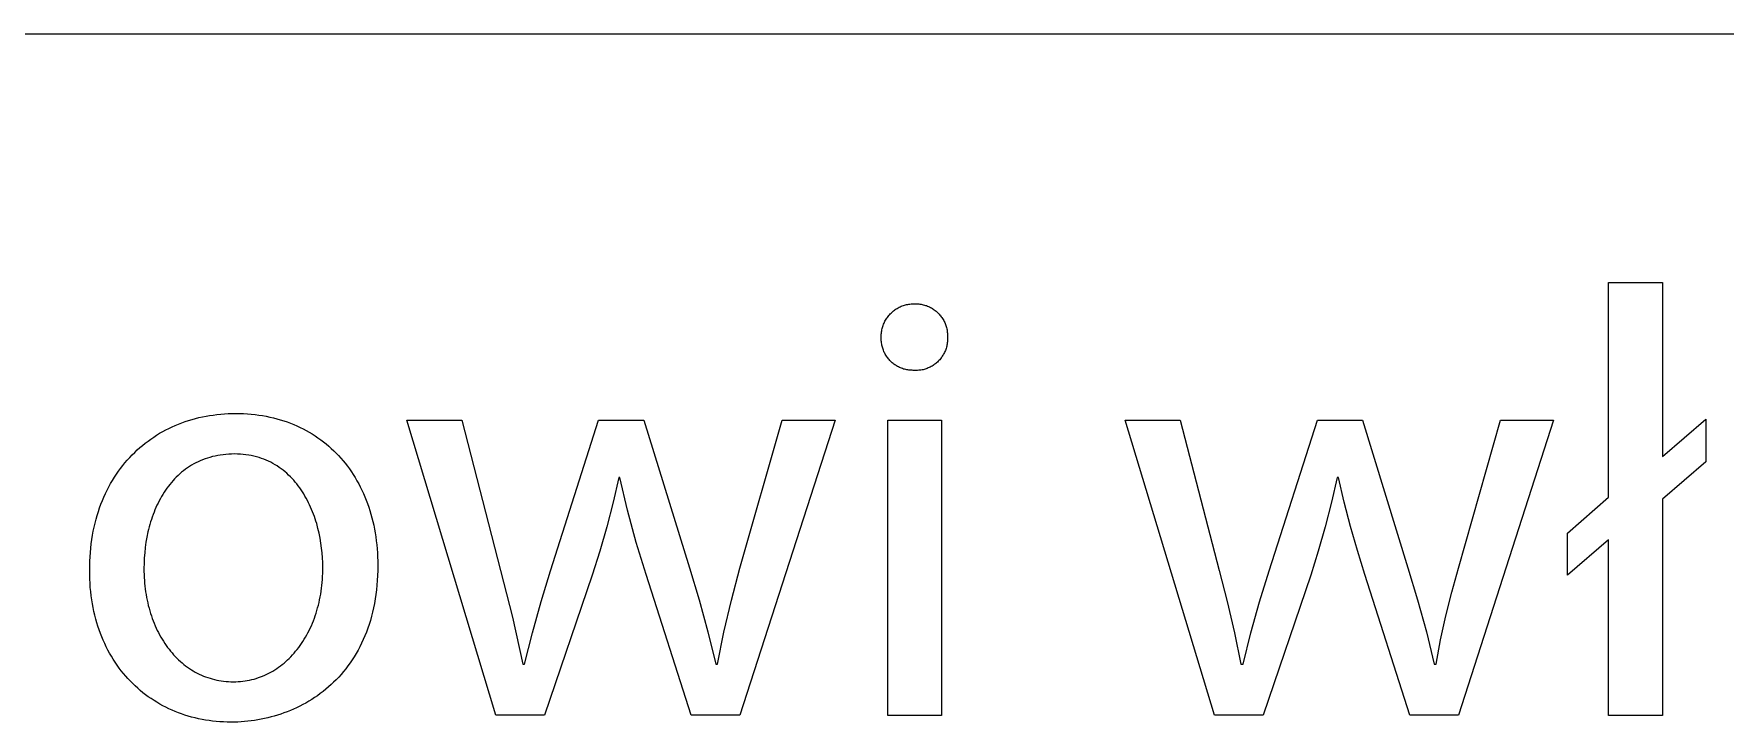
# Model space of a CAD drawing. Header units: millimetres. Extents: x -2163 to 4354, y -841 to 3711.
# Drawn here: x 3161.8 to 3342.9, y -732.8 to -659.2 of the extents above; entities that cross this region are included whole.
import ezdxf

# ---------------------------------------------------------------- set-up
doc = ezdxf.new("R2010")
doc.units = ezdxf.units.MM
doc.header["$MEASUREMENT"] = 0
doc.layers.add('Domyślny', color=7, linetype='Continuous', true_color=0x000000)

msp = doc.modelspace()

# ---------------------------------------------------------------- linework, layer by layer
at = {"layer": 'Domyślny', "color": 18, "lineweight": 15, "true_color": 0x000000}
for p, q in [((1891.21, -659.19), (4347.68, -659.19)), ((3330.44, -708.76), (3330.44, -685.78)), ((3330.44, -685.78), (3336.21, -685.78)), ((3336.21, -685.78), (3336.21, -704.4)), ((3254.69, -688.34), (3254.8, -688.3)), ((3254.8, -688.3), (3254.91, -688.26)), ((3254.91, -688.26), (3255.03, -688.22)), ((3255.03, -688.22), (3255.15, -688.19)), ((3255.15, -688.19), (3255.26, -688.16)), ((3255.26, -688.16), (3255.38, -688.14)), ((3255.38, -688.14), (3255.5, -688.12)), ((3255.5, -688.12), (3255.62, -688.1)), ((3255.62, -688.1), (3255.74, -688.09)), ((3255.74, -688.09), (3255.86, -688.08)), ((3255.86, -688.08), (3255.98, -688.08)), ((3255.98, -688.08), (3256.1, -688.08)), ((3256.1, -688.08), (3256.22, -688.08)), ((3256.22, -688.08), (3256.34, -688.08)), ((3256.34, -688.08), (3256.46, -688.08)), ((3256.46, -688.08), (3256.58, -688.09)), ((3256.58, -688.09), (3256.69, -688.11)), ((3256.69, -688.11), (3256.81, -688.12)), ((3256.81, -688.12), (3256.93, -688.15)), ((3256.93, -688.15), (3257.04, -688.17)), ((3257.04, -688.17), (3257.16, -688.2)), ((3257.16, -688.2), (3257.27, -688.24)), ((3257.27, -688.24), (3257.38, -688.27)), ((3257.38, -688.27), (3257.49, -688.32)), ((3252.84, -690.15), (3252.89, -690.04)), ((3252.89, -690.04), (3252.94, -689.94)), ((3252.94, -689.94), (3253, -689.83)), ((3253, -689.83), (3253.06, -689.73)), ((3253.06, -689.73), (3253.13, -689.62)), ((3253.13, -689.62), (3253.2, -689.53)), ((3253.2, -689.53), (3253.27, -689.43)), ((3253.27, -689.43), (3253.34, -689.33)), ((3253.34, -689.33), (3253.42, -689.24)), ((3253.42, -689.24), (3253.5, -689.15)), ((3253.5, -689.15), (3253.59, -689.07)), ((3253.59, -689.07), (3253.68, -688.99)), ((3253.68, -688.99), (3253.77, -688.91)), ((3253.77, -688.91), (3253.86, -688.83)), ((3253.86, -688.83), (3253.96, -688.76)), ((3253.96, -688.76), (3254.05, -688.69)), ((3254.05, -688.69), (3254.15, -688.62)), ((3254.15, -688.62), (3254.26, -688.56)), ((3254.26, -688.56), (3254.36, -688.5)), ((3254.36, -688.5), (3254.47, -688.44)), ((3254.47, -688.44), (3254.58, -688.39)), ((3254.58, -688.39), (3254.69, -688.34)), ((3257.49, -688.32), (3257.6, -688.36)), ((3257.6, -688.36), (3257.71, -688.41)), ((3257.71, -688.41), (3257.82, -688.46)), ((3257.82, -688.46), (3257.92, -688.52)), ((3257.92, -688.52), (3258.02, -688.58)), ((3258.02, -688.58), (3258.12, -688.65)), ((3258.12, -688.65), (3258.22, -688.71)), ((3258.22, -688.71), (3258.31, -688.78)), ((3258.31, -688.78), (3258.41, -688.86)), ((3258.41, -688.86), (3258.5, -688.93)), ((3258.5, -688.93), (3258.58, -689.01)), ((3258.58, -689.01), (3258.67, -689.1)), ((3258.67, -689.1), (3258.75, -689.18)), ((3258.75, -689.18), (3258.83, -689.27)), ((3258.83, -689.27), (3258.9, -689.36)), ((3258.9, -689.36), (3258.97, -689.46)), ((3258.97, -689.46), (3259.04, -689.55)), ((3259.04, -689.55), (3259.11, -689.65)), ((3259.11, -689.65), (3259.17, -689.75)), ((3259.17, -689.75), (3259.23, -689.86)), ((3259.23, -689.86), (3259.28, -689.96)), ((3259.28, -689.96), (3259.34, -690.07)), ((3259.34, -690.07), (3259.38, -690.18)), ((3252.54, -691.44), (3252.55, -691.32)), ((3252.54, -691.56), (3252.54, -691.44)), ((3252.54, -691.68), (3252.54, -691.56)), ((3252.54, -691.8), (3252.54, -691.68)), ((3252.54, -691.91), (3252.54, -691.8)), ((3252.55, -692.03), (3252.54, -691.91)), ((3252.55, -691.32), (3252.56, -691.2)), ((3252.56, -691.2), (3252.57, -691.08)), ((3252.57, -691.08), (3252.59, -690.96)), ((3252.59, -690.96), (3252.62, -690.84)), ((3252.62, -690.84), (3252.64, -690.72)), ((3252.64, -690.72), (3252.67, -690.61)), ((3252.67, -690.61), (3252.71, -690.49)), ((3252.71, -690.49), (3252.75, -690.38)), ((3252.75, -690.38), (3252.79, -690.26)), ((3252.79, -690.26), (3252.84, -690.15)), ((3259.38, -690.18), (3259.43, -690.29)), ((3259.43, -690.29), (3259.47, -690.4)), ((3259.47, -690.4), (3259.5, -690.51)), ((3259.5, -690.51), (3259.53, -690.62)), ((3259.53, -690.62), (3259.56, -690.74)), ((3259.56, -690.74), (3259.59, -690.86)), ((3259.59, -690.86), (3259.61, -690.97)), ((3259.61, -690.97), (3259.62, -691.09)), ((3259.62, -691.09), (3259.63, -691.21)), ((3259.63, -691.21), (3259.64, -691.33)), ((3259.64, -691.33), (3259.64, -691.44)), ((3259.64, -691.44), (3259.64, -691.56)), ((3259.64, -691.56), (3259.64, -691.68)), ((3259.64, -691.68), (3259.64, -691.8)), ((3259.64, -691.8), (3259.64, -691.91)), ((3259.64, -691.91), (3259.64, -692.03)), ((3252.56, -692.15), (3252.55, -692.03)), ((3252.57, -692.26), (3252.56, -692.15)), ((3252.59, -692.38), (3252.57, -692.26)), ((3252.61, -692.49), (3252.59, -692.38)), ((3252.64, -692.61), (3252.61, -692.49)), ((3252.67, -692.72), (3252.64, -692.61)), ((3252.7, -692.83), (3252.67, -692.72)), ((3252.74, -692.94), (3252.7, -692.83)), ((3252.78, -693.05), (3252.74, -692.94)), ((3252.82, -693.16), (3252.78, -693.05)), ((3252.87, -693.27), (3252.82, -693.16)), ((3252.92, -693.37), (3252.87, -693.27)), ((3252.98, -693.47), (3252.92, -693.37)), ((3253.04, -693.57), (3252.98, -693.47)), ((3253.1, -693.67), (3253.04, -693.57)), ((3253.17, -693.77), (3253.1, -693.67)), ((3259.08, -693.68), (3259.02, -693.78)), ((3259.15, -693.58), (3259.08, -693.68)), ((3259.21, -693.48), (3259.15, -693.58)), ((3259.26, -693.38), (3259.21, -693.48)), ((3259.31, -693.27), (3259.26, -693.38)), ((3259.36, -693.17), (3259.31, -693.27)), ((3259.41, -693.06), (3259.36, -693.17)), ((3259.45, -692.95), (3259.41, -693.06)), ((3259.49, -692.84), (3259.45, -692.95)), ((3259.52, -692.72), (3259.49, -692.84)), ((3259.55, -692.61), (3259.52, -692.72)), ((3259.57, -692.5), (3259.55, -692.61)), ((3259.59, -692.38), (3259.57, -692.5)), ((3259.61, -692.26), (3259.59, -692.38)), ((3259.63, -692.15), (3259.61, -692.26)), ((3259.64, -692.03), (3259.63, -692.15)), ((3253.24, -693.86), (3253.17, -693.77)), ((3253.31, -693.96), (3253.24, -693.86)), ((3253.38, -694.04), (3253.31, -693.96)), ((3253.46, -694.13), (3253.38, -694.04)), ((3253.54, -694.21), (3253.46, -694.13)), ((3253.63, -694.3), (3253.54, -694.21)), ((3253.72, -694.37), (3253.63, -694.3)), ((3253.81, -694.45), (3253.72, -694.37)), ((3253.9, -694.52), (3253.81, -694.45)), ((3253.99, -694.59), (3253.9, -694.52)), ((3254.09, -694.65), (3253.99, -694.59)), ((3254.19, -694.71), (3254.09, -694.65)), ((3254.29, -694.77), (3254.19, -694.71)), ((3254.39, -694.83), (3254.29, -694.77)), ((3254.5, -694.88), (3254.39, -694.83)), ((3254.61, -694.93), (3254.5, -694.88)), ((3254.71, -694.97), (3254.61, -694.93)), ((3254.82, -695.01), (3254.71, -694.97)), ((3254.94, -695.05), (3254.82, -695.01)), ((3255.05, -695.08), (3254.94, -695.05)), ((3255.16, -695.11), (3255.05, -695.08)), ((3255.27, -695.13), (3255.16, -695.11)), ((3255.39, -695.15), (3255.27, -695.13)), ((3255.51, -695.17), (3255.39, -695.15)), ((3255.62, -695.18), (3255.51, -695.17)), ((3255.74, -695.19), (3255.62, -695.18)), ((3255.86, -695.19), (3255.74, -695.19)), ((3255.97, -695.2), (3255.86, -695.19)), ((3256.09, -695.2), (3255.97, -695.2)), ((3256.21, -695.21), (3256.09, -695.2)), ((3256.32, -695.21), (3256.21, -695.21)), ((3256.44, -695.2), (3256.32, -695.21)), ((3256.56, -695.19), (3256.44, -695.2)), ((3256.67, -695.18), (3256.56, -695.19)), ((3256.79, -695.16), (3256.67, -695.18)), ((3256.91, -695.14), (3256.79, -695.16)), ((3257.02, -695.12), (3256.91, -695.14)), ((3257.13, -695.09), (3257.02, -695.12)), ((3257.25, -695.06), (3257.13, -695.09)), ((3257.36, -695.02), (3257.25, -695.06)), ((3257.47, -694.98), (3257.36, -695.02)), ((3257.58, -694.94), (3257.47, -694.98)), ((3257.68, -694.89), (3257.58, -694.94)), ((3257.79, -694.84), (3257.68, -694.89)), ((3257.89, -694.78), (3257.79, -694.84)), ((3257.99, -694.73), (3257.89, -694.78)), ((3258.09, -694.66), (3257.99, -694.73)), ((3258.19, -694.6), (3258.09, -694.66)), ((3258.29, -694.53), (3258.19, -694.6)), ((3258.38, -694.46), (3258.29, -694.53)), ((3258.47, -694.38), (3258.38, -694.46)), ((3258.56, -694.3), (3258.47, -694.38)), ((3258.64, -694.22), (3258.56, -694.3)), ((3258.72, -694.14), (3258.64, -694.22)), ((3258.8, -694.05), (3258.72, -694.14)), ((3258.88, -693.96), (3258.8, -694.05)), ((3258.95, -693.87), (3258.88, -693.96)), ((3259.02, -693.78), (3258.95, -693.87)), ((3176.94, -701.08), (3177.29, -700.94)), ((3177.29, -700.94), (3177.64, -700.8)), ((3177.64, -700.8), (3178, -700.68)), ((3178, -700.68), (3178.36, -700.56)), ((3178.36, -700.56), (3178.73, -700.45)), ((3178.73, -700.45), (3179.1, -700.35)), ((3179.1, -700.35), (3179.47, -700.25)), ((3179.47, -700.25), (3179.85, -700.17)), ((3179.85, -700.17), (3180.23, -700.09)), ((3180.23, -700.09), (3180.62, -700.02)), ((3180.62, -700.02), (3181.01, -699.97)), ((3181.01, -699.97), (3181.4, -699.92)), ((3181.4, -699.92), (3181.8, -699.88)), ((3181.8, -699.88), (3182.2, -699.85)), ((3182.2, -699.85), (3182.6, -699.82)), ((3182.6, -699.82), (3183, -699.81)), ((3183, -699.81), (3183.41, -699.8)), ((3183.41, -699.8), (3183.83, -699.81)), ((3183.83, -699.81), (3184.25, -699.82)), ((3184.25, -699.82), (3184.67, -699.85)), ((3184.67, -699.85), (3185.08, -699.88)), ((3185.08, -699.88), (3185.48, -699.92)), ((3185.48, -699.92), (3185.88, -699.98)), ((3185.88, -699.98), (3186.28, -700.04)), ((3186.28, -700.04), (3186.67, -700.11)), ((3186.67, -700.11), (3187.06, -700.19)), ((3187.06, -700.19), (3187.44, -700.27)), ((3187.44, -700.27), (3187.81, -700.37)), ((3187.81, -700.37), (3188.18, -700.48)), ((3188.18, -700.48), (3188.55, -700.59)), ((3188.55, -700.59), (3188.91, -700.71)), ((3188.91, -700.71), (3189.27, -700.85)), ((3189.27, -700.85), (3189.62, -700.99)), ((3189.62, -700.99), (3189.96, -701.13)), ((3211.26, -732.1), (3201.74, -700.53)), ((3201.74, -700.53), (3207.62, -700.53)), ((3207.62, -700.53), (3211.78, -716.59)), ((3217.14, -716.63), (3222.28, -700.53)), ((3222.28, -700.53), (3227.1, -700.53)), ((3227.1, -700.53), (3232.01, -716.33)), ((3237.41, -716.37), (3241.92, -700.53)), ((3247.61, -700.53), (3237.41, -732.1)), ((3241.92, -700.53), (3247.61, -700.53)), ((3253.24, -700.53), (3258.99, -700.53)), ((3253.24, -732.11), (3253.24, -700.53)), ((3258.99, -700.53), (3258.99, -732.11)), ((3288.23, -732.1), (3278.68, -700.53)), ((3278.68, -700.53), (3284.56, -700.53)), ((3284.56, -700.53), (3288.73, -716.59)), ((3294.07, -716.63), (3299.25, -700.53)), ((3299.25, -700.53), (3304.07, -700.53)), ((3304.07, -700.53), (3308.95, -716.33)), ((3314.38, -716.37), (3318.87, -700.53)), ((3324.55, -700.53), (3314.38, -732.1)), ((3318.87, -700.53), (3324.55, -700.53)), ((3336.21, -704.4), (3340.84, -700.4)), ((3340.84, -700.4), (3340.84, -704.98)), ((3173.72, -702.98), (3174.02, -702.76)), ((3174.02, -702.76), (3174.32, -702.54)), ((3174.32, -702.54), (3174.63, -702.33)), ((3174.63, -702.33), (3174.94, -702.12)), ((3174.94, -702.12), (3175.26, -701.93)), ((3175.26, -701.93), (3175.59, -701.74)), ((3175.59, -701.74), (3175.92, -701.57)), ((3175.92, -701.57), (3176.25, -701.4)), ((3176.25, -701.4), (3176.59, -701.24)), ((3176.59, -701.24), (3176.94, -701.08)), ((3189.96, -701.13), (3190.3, -701.29)), ((3190.3, -701.29), (3190.63, -701.46)), ((3190.63, -701.46), (3190.96, -701.63)), ((3190.96, -701.63), (3191.28, -701.81)), ((3191.28, -701.81), (3191.6, -702)), ((3191.6, -702), (3191.91, -702.2)), ((3191.91, -702.2), (3192.21, -702.4)), ((3192.21, -702.4), (3192.51, -702.61)), ((3192.51, -702.61), (3192.8, -702.83)), ((3171.8, -704.79), (3172.06, -704.5)), ((3172.06, -704.5), (3172.32, -704.23)), ((3172.32, -704.23), (3172.59, -703.97)), ((3172.59, -703.97), (3172.86, -703.71)), ((3172.86, -703.71), (3173.14, -703.46)), ((3173.14, -703.46), (3173.43, -703.22)), ((3173.43, -703.22), (3173.72, -702.98)), ((3180.39, -704.58), (3180.13, -704.67)), ((3180.65, -704.5), (3180.39, -704.58)), ((3180.92, -704.42), (3180.65, -704.5)), ((3181.2, -704.36), (3180.92, -704.42)), ((3181.48, -704.3), (3181.2, -704.36)), ((3181.76, -704.26), (3181.48, -704.3)), ((3182.06, -704.22), (3181.76, -704.26)), ((3182.35, -704.19), (3182.06, -704.22)), ((3182.66, -704.16), (3182.35, -704.19)), ((3182.97, -704.15), (3182.66, -704.16)), ((3183.28, -704.14), (3182.97, -704.15)), ((3183.6, -704.15), (3183.28, -704.14)), ((3183.91, -704.16), (3183.6, -704.15)), ((3184.21, -704.19), (3183.91, -704.16)), ((3184.51, -704.22), (3184.21, -704.19)), ((3184.8, -704.26), (3184.51, -704.22)), ((3185.08, -704.32), (3184.8, -704.26)), ((3185.36, -704.38), (3185.08, -704.32)), ((3185.64, -704.45), (3185.36, -704.38)), ((3185.91, -704.52), (3185.64, -704.45)), ((3186.17, -704.61), (3185.91, -704.52)), ((3186.43, -704.7), (3186.17, -704.61)), ((3192.8, -702.83), (3193.09, -703.06)), ((3193.09, -703.06), (3193.37, -703.3)), ((3193.37, -703.3), (3193.64, -703.54)), ((3193.64, -703.54), (3193.91, -703.79)), ((3193.91, -703.79), (3194.17, -704.05)), ((3194.17, -704.05), (3194.42, -704.31)), ((3194.42, -704.31), (3194.67, -704.58)), ((3194.67, -704.58), (3194.91, -704.86)), ((3170.42, -706.63), (3170.63, -706.31)), ((3170.63, -706.31), (3170.85, -705.99)), ((3170.85, -705.99), (3171.08, -705.68)), ((3171.08, -705.68), (3171.31, -705.37)), ((3171.31, -705.37), (3171.55, -705.07)), ((3171.55, -705.07), (3171.8, -704.79)), ((3177.43, -706.26), (3177.24, -706.44)), ((3177.62, -706.1), (3177.43, -706.26)), ((3177.83, -705.93), (3177.62, -706.1)), ((3178.03, -705.78), (3177.83, -705.93)), ((3178.24, -705.63), (3178.03, -705.78)), ((3178.46, -705.48), (3178.24, -705.63)), ((3178.68, -705.35), (3178.46, -705.48)), ((3178.91, -705.21), (3178.68, -705.35)), ((3179.14, -705.09), (3178.91, -705.21)), ((3179.38, -704.97), (3179.14, -705.09)), ((3179.62, -704.86), (3179.38, -704.97)), ((3179.87, -704.76), (3179.62, -704.86)), ((3180.13, -704.67), (3179.87, -704.76)), ((3186.68, -704.8), (3186.43, -704.7)), ((3186.92, -704.91), (3186.68, -704.8)), ((3187.16, -705.03), (3186.92, -704.91)), ((3187.4, -705.15), (3187.16, -705.03)), ((3187.63, -705.29), (3187.4, -705.15)), ((3187.85, -705.42), (3187.63, -705.29)), ((3188.07, -705.57), (3187.85, -705.42)), ((3188.28, -705.72), (3188.07, -705.57)), ((3188.49, -705.88), (3188.28, -705.72)), ((3188.69, -706.04), (3188.49, -705.88)), ((3188.88, -706.21), (3188.69, -706.04)), ((3189.07, -706.39), (3188.88, -706.21)), ((3189.26, -706.57), (3189.07, -706.39)), ((3194.91, -704.86), (3195.14, -705.14)), ((3195.14, -705.14), (3195.37, -705.44)), ((3195.37, -705.44), (3195.59, -705.74)), ((3195.59, -705.74), (3195.8, -706.04)), ((3195.8, -706.04), (3196, -706.35)), ((3196, -706.35), (3196.2, -706.67)), ((3340.84, -704.98), (3336.21, -708.97)), ((3169.46, -708.38), (3169.64, -708.01)), ((3169.64, -708.01), (3169.82, -707.66)), ((3169.82, -707.66), (3170.01, -707.31)), ((3170.01, -707.31), (3170.21, -706.97)), ((3170.21, -706.97), (3170.42, -706.63)), ((3175.89, -708.02), (3175.75, -708.24)), ((3176.04, -707.8), (3175.89, -708.02)), ((3176.2, -707.59), (3176.04, -707.8)), ((3176.36, -707.39), (3176.2, -707.59)), ((3176.52, -707.19), (3176.36, -707.39)), ((3176.7, -706.99), (3176.52, -707.19)), ((3176.87, -706.8), (3176.7, -706.99)), ((3177.05, -706.62), (3176.87, -706.8)), ((3177.24, -706.44), (3177.05, -706.62)), ((3189.44, -706.75), (3189.26, -706.57)), ((3189.62, -706.95), (3189.44, -706.75)), ((3189.79, -707.14), (3189.62, -706.95)), ((3189.95, -707.35), (3189.79, -707.14)), ((3190.11, -707.55), (3189.95, -707.35)), ((3190.26, -707.76), (3190.11, -707.55)), ((3190.41, -707.98), (3190.26, -707.76)), ((3190.56, -708.2), (3190.41, -707.98)), ((3190.7, -708.42), (3190.56, -708.2)), ((3196.2, -706.67), (3196.39, -707)), ((3196.39, -707), (3196.58, -707.33)), ((3196.58, -707.33), (3196.75, -707.67)), ((3196.75, -707.67), (3196.92, -708.01)), ((3196.92, -708.01), (3197.08, -708.36)), ((3224.43, -706.67), (3223.83, -709.31)), ((3224.56, -706.67), (3224.43, -706.67)), ((3225.38, -710.16), (3224.56, -706.67)), ((3301.38, -706.67), (3300.77, -709.31)), ((3301.53, -706.67), (3301.38, -706.67)), ((3302.13, -709.29), (3301.53, -706.67)), ((3168.71, -710.3), (3168.84, -709.9)), ((3168.84, -709.9), (3168.98, -709.51)), ((3168.98, -709.51), (3169.14, -709.12)), ((3169.14, -709.12), (3169.29, -708.75)), ((3169.29, -708.75), (3169.46, -708.38)), ((3174.87, -709.88), (3174.76, -710.13)), ((3174.98, -709.63), (3174.87, -709.88)), ((3175.09, -709.39), (3174.98, -709.63)), ((3175.21, -709.15), (3175.09, -709.39)), ((3175.34, -708.92), (3175.21, -709.15)), ((3175.47, -708.69), (3175.34, -708.92)), ((3175.61, -708.46), (3175.47, -708.69)), ((3175.75, -708.24), (3175.61, -708.46)), ((3190.83, -708.65), (3190.7, -708.42)), ((3190.96, -708.88), (3190.83, -708.65)), ((3191.09, -709.11), (3190.96, -708.88)), ((3191.21, -709.35), (3191.09, -709.11)), ((3191.32, -709.59), (3191.21, -709.35)), ((3191.43, -709.83), (3191.32, -709.59)), ((3191.54, -710.08), (3191.43, -709.83)), ((3197.08, -708.36), (3197.24, -708.71)), ((3197.24, -708.71), (3197.38, -709.08)), ((3197.38, -709.08), (3197.52, -709.44)), ((3197.52, -709.44), (3197.65, -709.82)), ((3197.65, -709.82), (3197.78, -710.2)), ((3223.83, -709.31), (3223.15, -711.93)), ((3300.77, -709.31), (3300.1, -711.93)), ((3302.79, -711.9), (3302.13, -709.29)), ((3326.02, -712.62), (3330.44, -708.76)), ((3336.21, -708.97), (3336.21, -732.11)), ((3168.25, -711.96), (3168.35, -711.54)), ((3168.35, -711.54), (3168.46, -711.12)), ((3168.46, -711.12), (3168.58, -710.71)), ((3168.58, -710.71), (3168.71, -710.3)), ((3174.22, -711.68), (3174.15, -711.94)), ((3174.3, -711.41), (3174.22, -711.68)), ((3174.38, -711.15), (3174.3, -711.41)), ((3174.47, -710.89), (3174.38, -711.15)), ((3174.56, -710.63), (3174.47, -710.89)), ((3174.66, -710.38), (3174.56, -710.63)), ((3174.76, -710.13), (3174.66, -710.38)), ((3191.64, -710.32), (3191.54, -710.08)), ((3191.74, -710.57), (3191.64, -710.32)), ((3191.83, -710.83), (3191.74, -710.57)), ((3191.92, -711.08), (3191.83, -710.83)), ((3192, -711.33), (3191.92, -711.08)), ((3192.08, -711.59), (3192, -711.33)), ((3192.22, -712.11), (3192.08, -711.59)), ((3197.78, -710.2), (3197.89, -710.58)), ((3197.89, -710.58), (3198, -710.97)), ((3198, -710.97), (3198.1, -711.37)), ((3198.1, -711.37), (3198.19, -711.77)), ((3198.19, -711.77), (3198.27, -712.18)), ((3226.31, -713.62), (3225.38, -710.16)), ((3167.94, -713.74), (3168.01, -713.29)), ((3168.01, -713.29), (3168.08, -712.84)), ((3168.08, -712.84), (3168.16, -712.4)), ((3168.16, -712.4), (3168.25, -711.96)), ((3173.8, -713.58), (3173.72, -714.14)), ((3173.9, -713.03), (3173.8, -713.58)), ((3174.01, -712.48), (3173.9, -713.03)), ((3174.08, -712.21), (3174.01, -712.48)), ((3174.15, -711.94), (3174.08, -712.21)), ((3192.34, -712.63), (3192.22, -712.11)), ((3192.45, -713.15), (3192.34, -712.63)), ((3192.54, -713.68), (3192.45, -713.15)), ((3198.27, -712.18), (3198.34, -712.59)), ((3198.34, -712.59), (3198.41, -713)), ((3198.41, -713), (3198.46, -713.43)), ((3198.46, -713.43), (3198.51, -713.85)), ((3223.15, -711.93), (3222.4, -714.53)), ((3227.36, -717.05), (3226.31, -713.62)), ((3300.1, -711.93), (3299.35, -714.53)), ((3303.53, -714.48), (3302.79, -711.9)), ((3326.02, -717.11), (3326.02, -712.62)), ((3330.44, -713.34), (3326.02, -717.11)), ((3330.44, -732.11), (3330.44, -713.34)), ((3167.79, -715.62), (3167.81, -715.14)), ((3167.81, -715.14), (3167.85, -714.67)), ((3167.85, -714.67), (3167.89, -714.2)), ((3167.89, -714.2), (3167.94, -713.74)), ((3173.62, -715.26), (3173.59, -715.82)), ((3173.66, -714.7), (3173.62, -715.26)), ((3173.72, -714.14), (3173.66, -714.7)), ((3192.61, -714.2), (3192.54, -713.68)), ((3192.67, -714.72), (3192.61, -714.2)), ((3192.71, -715.24), (3192.67, -714.72)), ((3192.73, -715.75), (3192.71, -715.24)), ((3198.51, -713.85), (3198.55, -714.28)), ((3198.55, -714.28), (3198.58, -714.72)), ((3198.58, -714.72), (3198.61, -715.16)), ((3198.61, -715.16), (3198.62, -715.61)), ((3222.4, -714.53), (3221.57, -717.11)), ((3299.35, -714.53), (3298.54, -717.11)), ((3304.33, -717.05), (3303.53, -714.48)), ((3167.77, -716.11), (3167.79, -715.62)), ((3167.77, -716.6), (3167.77, -716.11)), ((3167.77, -717.06), (3167.77, -716.6)), ((3167.79, -717.52), (3167.77, -717.06)), ((3173.59, -715.82), (3173.58, -716.38)), ((3173.58, -716.38), (3173.58, -716.71)), ((3173.58, -716.71), (3173.59, -717.03)), ((3173.59, -717.03), (3173.61, -717.34)), ((3192.7, -717.56), (3192.72, -717.24)), ((3192.72, -717.24), (3192.73, -716.91)), ((3192.74, -716.25), (3192.73, -715.75)), ((3192.73, -716.91), (3192.74, -716.59)), ((3192.74, -716.59), (3192.74, -716.25)), ((3198.6, -717.13), (3198.57, -717.66)), ((3198.62, -716.6), (3198.6, -717.13)), ((3198.62, -715.61), (3198.62, -716.06)), ((3198.62, -716.06), (3198.62, -716.6)), ((3211.78, -716.59), (3213.05, -721.59)), ((3216.12, -719.94), (3217.14, -716.63)), ((3221.57, -717.11), (3216.47, -732.1)), ((3232.2, -732.1), (3227.36, -717.05)), ((3232.01, -716.33), (3233.04, -719.74)), ((3236.49, -719.77), (3237.41, -716.37)), ((3288.73, -716.59), (3289.59, -719.92)), ((3293.06, -719.95), (3294.07, -716.63)), ((3298.54, -717.11), (3293.44, -732.1)), ((3309.17, -732.1), (3304.33, -717.05)), ((3308.95, -716.33), (3309.99, -719.74)), ((3313.66, -718.91), (3314.38, -716.37)), ((3167.81, -717.98), (3167.79, -717.52)), ((3167.84, -718.42), (3167.81, -717.98)), ((3167.88, -718.87), (3167.84, -718.42)), ((3167.94, -719.3), (3167.88, -718.87)), ((3173.61, -717.34), (3173.63, -717.66)), ((3173.63, -717.66), (3173.65, -717.97)), ((3173.65, -717.97), (3173.68, -718.28)), ((3173.68, -718.28), (3173.72, -718.58)), ((3173.72, -718.58), (3173.76, -718.89)), ((3173.76, -718.89), (3173.81, -719.19)), ((3192.51, -719.13), (3192.55, -718.82)), ((3192.55, -718.82), (3192.6, -718.51)), ((3192.6, -718.51), (3192.64, -718.2)), ((3192.64, -718.2), (3192.67, -717.88)), ((3192.67, -717.88), (3192.7, -717.56)), ((3198.48, -718.67), (3198.42, -719.17)), ((3198.53, -718.17), (3198.48, -718.67)), ((3198.57, -717.66), (3198.53, -718.17)), ((3313.02, -721.47), (3313.66, -718.91)), ((3168, -719.73), (3167.94, -719.3)), ((3168.07, -720.16), (3168, -719.73)), ((3168.14, -720.58), (3168.07, -720.16)), ((3168.23, -720.99), (3168.14, -720.58)), ((3173.81, -719.19), (3173.86, -719.48)), ((3173.86, -719.48), (3173.92, -719.78)), ((3173.92, -719.78), (3173.99, -720.07)), ((3173.99, -720.07), (3174.05, -720.35)), ((3174.05, -720.35), (3174.13, -720.63)), ((3174.13, -720.63), (3174.21, -720.91)), ((3174.21, -720.91), (3174.29, -721.19)), ((3192.01, -721.17), (3192.1, -720.89)), ((3192.1, -720.89), (3192.18, -720.61)), ((3192.18, -720.61), (3192.26, -720.32)), ((3192.26, -720.32), (3192.33, -720.03)), ((3192.33, -720.03), (3192.39, -719.73)), ((3192.39, -719.73), (3192.45, -719.43)), ((3192.45, -719.43), (3192.51, -719.13)), ((3198.17, -720.6), (3198.06, -721.05)), ((3198.26, -720.13), (3198.17, -720.6)), ((3198.34, -719.65), (3198.26, -720.13)), ((3198.42, -719.17), (3198.34, -719.65)), ((3215.19, -723.28), (3216.12, -719.94)), ((3233.04, -719.74), (3233.98, -723.18)), ((3235.69, -723.19), (3236.49, -719.77)), ((3289.59, -719.92), (3290.37, -723.27)), ((3292.14, -723.28), (3293.06, -719.95)), ((3309.99, -719.74), (3310.92, -723.17)), ((3168.33, -721.4), (3168.23, -720.99)), ((3168.43, -721.8), (3168.33, -721.4)), ((3168.54, -722.19), (3168.43, -721.8)), ((3168.66, -722.58), (3168.54, -722.19)), ((3168.79, -722.96), (3168.66, -722.58)), ((3174.29, -721.19), (3174.38, -721.46)), ((3174.38, -721.46), (3174.47, -721.73)), ((3174.47, -721.73), (3174.57, -721.99)), ((3174.57, -721.99), (3174.67, -722.25)), ((3174.67, -722.25), (3174.78, -722.51)), ((3174.78, -722.51), (3174.89, -722.76)), ((3191.39, -722.76), (3191.51, -722.51)), ((3191.51, -722.51), (3191.62, -722.25)), ((3191.62, -722.25), (3191.73, -721.99)), ((3191.73, -721.99), (3191.83, -721.72)), ((3191.83, -721.72), (3191.92, -721.45)), ((3191.92, -721.45), (3192.01, -721.17)), ((3197.69, -722.37), (3197.55, -722.79)), ((3197.83, -721.94), (3197.69, -722.37)), ((3197.95, -721.5), (3197.83, -721.94)), ((3198.06, -721.05), (3197.95, -721.5)), ((3213.05, -721.59), (3214.15, -726.64)), ((3312.45, -724.04), (3313.02, -721.47)), ((3168.93, -723.34), (3168.79, -722.96)), ((3169.07, -723.71), (3168.93, -723.34)), ((3169.22, -724.07), (3169.07, -723.71)), ((3169.38, -724.43), (3169.22, -724.07)), ((3169.55, -724.78), (3169.38, -724.43)), ((3174.89, -722.76), (3175.01, -723.01)), ((3175.01, -723.01), (3175.13, -723.25)), ((3175.13, -723.25), (3175.26, -723.49)), ((3175.26, -723.49), (3175.39, -723.73)), ((3175.39, -723.73), (3175.53, -723.96)), ((3175.53, -723.96), (3175.67, -724.18)), ((3175.67, -724.18), (3175.81, -724.4)), ((3175.81, -724.4), (3175.96, -724.62)), ((3190.31, -724.63), (3190.46, -724.42)), ((3190.46, -724.42), (3190.61, -724.2)), ((3190.61, -724.2), (3190.75, -723.97)), ((3190.75, -723.97), (3190.89, -723.74)), ((3190.89, -723.74), (3191.02, -723.5)), ((3191.02, -723.5), (3191.15, -723.26)), ((3191.15, -723.26), (3191.27, -723.01)), ((3191.27, -723.01), (3191.39, -722.76)), ((3196.89, -724.38), (3196.71, -724.76)), ((3197.07, -724), (3196.89, -724.38)), ((3197.24, -723.6), (3197.07, -724)), ((3197.4, -723.2), (3197.24, -723.6)), ((3197.55, -722.79), (3197.4, -723.2)), ((3214.34, -726.64), (3215.19, -723.28)), ((3233.98, -723.18), (3234.83, -726.64)), ((3235, -726.64), (3235.69, -723.19)), ((3290.37, -723.27), (3291.07, -726.64)), ((3291.29, -726.64), (3292.14, -723.28)), ((3310.92, -723.17), (3311.75, -726.64)), ((3311.97, -726.64), (3312.45, -724.04)), ((3169.73, -725.12), (3169.55, -724.78)), ((3169.91, -725.46), (3169.73, -725.12)), ((3170.1, -725.79), (3169.91, -725.46)), ((3170.3, -726.11), (3170.1, -725.79)), ((3170.5, -726.43), (3170.3, -726.11)), ((3175.96, -724.62), (3176.11, -724.83)), ((3176.11, -724.83), (3176.27, -725.04)), ((3176.27, -725.04), (3176.43, -725.24)), ((3176.43, -725.24), (3176.59, -725.43)), ((3176.59, -725.43), (3176.76, -725.62)), ((3176.76, -725.62), (3176.93, -725.81)), ((3176.93, -725.81), (3177.11, -725.99)), ((3177.11, -725.99), (3177.29, -726.16)), ((3177.29, -726.16), (3177.48, -726.33)), ((3177.48, -726.33), (3177.66, -726.49)), ((3188.59, -726.51), (3188.78, -726.35)), ((3188.78, -726.35), (3188.96, -726.18)), ((3188.96, -726.18), (3189.15, -726.01)), ((3189.15, -726.01), (3189.32, -725.83)), ((3189.32, -725.83), (3189.5, -725.64)), ((3189.5, -725.64), (3189.67, -725.45)), ((3189.67, -725.45), (3189.83, -725.25)), ((3189.83, -725.25), (3190, -725.05)), ((3190, -725.05), (3190.16, -724.85)), ((3190.16, -724.85), (3190.31, -724.63)), ((3195.89, -726.17), (3195.66, -726.5)), ((3196.1, -725.83), (3195.89, -726.17)), ((3196.31, -725.48), (3196.1, -725.83)), ((3196.51, -725.12), (3196.31, -725.48)), ((3196.71, -724.76), (3196.51, -725.12)), ((3170.71, -726.74), (3170.5, -726.43)), ((3170.93, -727.04), (3170.71, -726.74)), ((3171.16, -727.34), (3170.93, -727.04)), ((3171.39, -727.63), (3171.16, -727.34)), ((3171.63, -727.91), (3171.39, -727.63)), ((3171.87, -728.18), (3171.63, -727.91)), ((3177.66, -726.49), (3177.85, -726.65)), ((3177.85, -726.65), (3178.05, -726.8)), ((3178.05, -726.8), (3178.25, -726.95)), ((3178.25, -726.95), (3178.45, -727.09)), ((3178.45, -727.09), (3178.66, -727.22)), ((3178.66, -727.22), (3178.87, -727.35)), ((3178.87, -727.35), (3179.08, -727.47)), ((3179.08, -727.47), (3179.29, -727.59)), ((3179.29, -727.59), (3179.51, -727.7)), ((3179.51, -727.7), (3179.74, -727.8)), ((3179.74, -727.8), (3179.96, -727.9)), ((3179.96, -727.9), (3180.19, -727.99)), ((3180.19, -727.99), (3180.42, -728.07)), ((3180.42, -728.07), (3180.66, -728.14)), ((3180.66, -728.14), (3180.89, -728.21)), ((3185.37, -728.22), (3185.61, -728.15)), ((3185.61, -728.15), (3185.84, -728.07)), ((3185.84, -728.07), (3186.07, -727.99)), ((3186.07, -727.99), (3186.29, -727.9)), ((3186.29, -727.9), (3186.52, -727.81)), ((3186.52, -727.81), (3186.74, -727.71)), ((3186.74, -727.71), (3186.96, -727.6)), ((3186.96, -727.6), (3187.17, -727.48)), ((3187.17, -727.48), (3187.38, -727.36)), ((3187.38, -727.36), (3187.59, -727.24)), ((3187.59, -727.24), (3187.8, -727.1)), ((3187.8, -727.1), (3188, -726.96)), ((3188, -726.96), (3188.2, -726.82)), ((3188.2, -726.82), (3188.4, -726.67)), ((3188.4, -726.67), (3188.59, -726.51)), ((3194.44, -728.02), (3194.17, -728.29)), ((3194.69, -727.73), (3194.44, -728.02)), ((3194.95, -727.43), (3194.69, -727.73)), ((3195.19, -727.13), (3194.95, -727.43)), ((3195.43, -726.82), (3195.19, -727.13)), ((3195.66, -726.5), (3195.43, -726.82)), ((3214.15, -726.64), (3214.34, -726.64)), ((3234.83, -726.64), (3235, -726.64)), ((3291.07, -726.64), (3291.29, -726.64)), ((3311.75, -726.64), (3311.97, -726.64)), ((3172.13, -728.45), (3171.87, -728.18)), ((3172.38, -728.71), (3172.13, -728.45)), ((3172.65, -728.96), (3172.38, -728.71)), ((3172.92, -729.21), (3172.65, -728.96)), ((3173.19, -729.45), (3172.92, -729.21)), ((3173.47, -729.68), (3173.19, -729.45)), ((3173.76, -729.9), (3173.47, -729.68)), ((3174.05, -730.12), (3173.76, -729.9)), ((3180.89, -728.21), (3181.13, -728.28)), ((3181.13, -728.28), (3181.38, -728.33)), ((3181.38, -728.33), (3181.62, -728.38)), ((3181.62, -728.38), (3181.87, -728.42)), ((3181.87, -728.42), (3182.12, -728.45)), ((3182.12, -728.45), (3182.37, -728.48)), ((3182.37, -728.48), (3182.63, -728.5)), ((3182.63, -728.5), (3182.89, -728.51)), ((3182.89, -728.51), (3183.15, -728.51)), ((3183.15, -728.51), (3183.41, -728.51)), ((3183.41, -728.51), (3183.66, -728.5)), ((3183.66, -728.5), (3183.91, -728.48)), ((3183.91, -728.48), (3184.16, -728.45)), ((3184.16, -728.45), (3184.41, -728.42)), ((3184.41, -728.42), (3184.65, -728.38)), ((3184.65, -728.38), (3184.89, -728.33)), ((3184.89, -728.33), (3185.13, -728.28)), ((3185.13, -728.28), (3185.37, -728.22)), ((3192.47, -729.78), (3192.16, -730)), ((3192.76, -729.55), (3192.47, -729.78)), ((3193.06, -729.32), (3192.76, -729.55)), ((3193.34, -729.07), (3193.06, -729.32)), ((3193.62, -728.82), (3193.34, -729.07)), ((3193.9, -728.56), (3193.62, -728.82)), ((3194.17, -728.29), (3193.9, -728.56)), ((3174.35, -730.32), (3174.05, -730.12)), ((3174.66, -730.52), (3174.35, -730.32)), ((3174.97, -730.71), (3174.66, -730.52)), ((3175.28, -730.9), (3174.97, -730.71)), ((3175.6, -731.07), (3175.28, -730.9)), ((3175.93, -731.24), (3175.6, -731.07)), ((3176.26, -731.4), (3175.93, -731.24)), ((3176.59, -731.55), (3176.26, -731.4)), ((3176.93, -731.7), (3176.59, -731.55)), ((3177.27, -731.83), (3176.93, -731.7)), ((3188.92, -731.72), (3188.58, -731.85)), ((3189.26, -731.59), (3188.92, -731.72)), ((3189.6, -731.44), (3189.26, -731.59)), ((3189.93, -731.29), (3189.6, -731.44)), ((3190.26, -731.13), (3189.93, -731.29)), ((3190.59, -730.96), (3190.26, -731.13)), ((3190.91, -730.79), (3190.59, -730.96)), ((3191.23, -730.6), (3190.91, -730.79)), ((3191.55, -730.41), (3191.23, -730.6)), ((3191.86, -730.21), (3191.55, -730.41)), ((3192.16, -730), (3191.86, -730.21)), ((3177.62, -731.96), (3177.27, -731.83)), ((3177.97, -732.08), (3177.62, -731.96)), ((3178.33, -732.19), (3177.97, -732.08)), ((3178.69, -732.29), (3178.33, -732.19)), ((3179.06, -732.38), (3178.69, -732.29)), ((3179.43, -732.47), (3179.06, -732.38)), ((3179.8, -732.54), (3179.43, -732.47)), ((3180.18, -732.61), (3179.8, -732.54)), ((3180.56, -732.67), (3180.18, -732.61)), ((3180.94, -732.72), (3180.56, -732.67)), ((3181.33, -732.76), (3180.94, -732.72)), ((3181.72, -732.79), (3181.33, -732.76)), ((3182.12, -732.81), (3181.72, -732.79)), ((3182.51, -732.83), (3182.12, -732.81)), ((3182.91, -732.83), (3182.51, -732.83)), ((3183.27, -732.83), (3182.91, -732.83)), ((3183.63, -732.82), (3183.27, -732.83)), ((3183.99, -732.8), (3183.63, -732.82)), ((3184.34, -732.77), (3183.99, -732.8)), ((3184.7, -732.74), (3184.34, -732.77)), ((3185.06, -732.7), (3184.7, -732.74)), ((3185.42, -732.65), (3185.06, -732.7)), ((3185.77, -732.59), (3185.42, -732.65)), ((3186.13, -732.53), (3185.77, -732.59)), ((3186.49, -732.45), (3186.13, -732.53)), ((3186.84, -732.37), (3186.49, -732.45)), ((3187.19, -732.28), (3186.84, -732.37)), ((3187.54, -732.19), (3187.19, -732.28)), ((3187.89, -732.08), (3187.54, -732.19)), ((3188.24, -731.97), (3187.89, -732.08)), ((3188.58, -731.85), (3188.24, -731.97)), ((3216.47, -732.1), (3211.26, -732.1)), ((3237.41, -732.1), (3232.2, -732.1)), ((3258.99, -732.11), (3253.24, -732.11)), ((3293.44, -732.1), (3288.23, -732.1)), ((3314.38, -732.1), (3309.17, -732.1)), ((3336.21, -732.11), (3330.44, -732.11))]:
    msp.add_line(p, q, dxfattribs=at)

doc.saveas('drawing.dxf')
